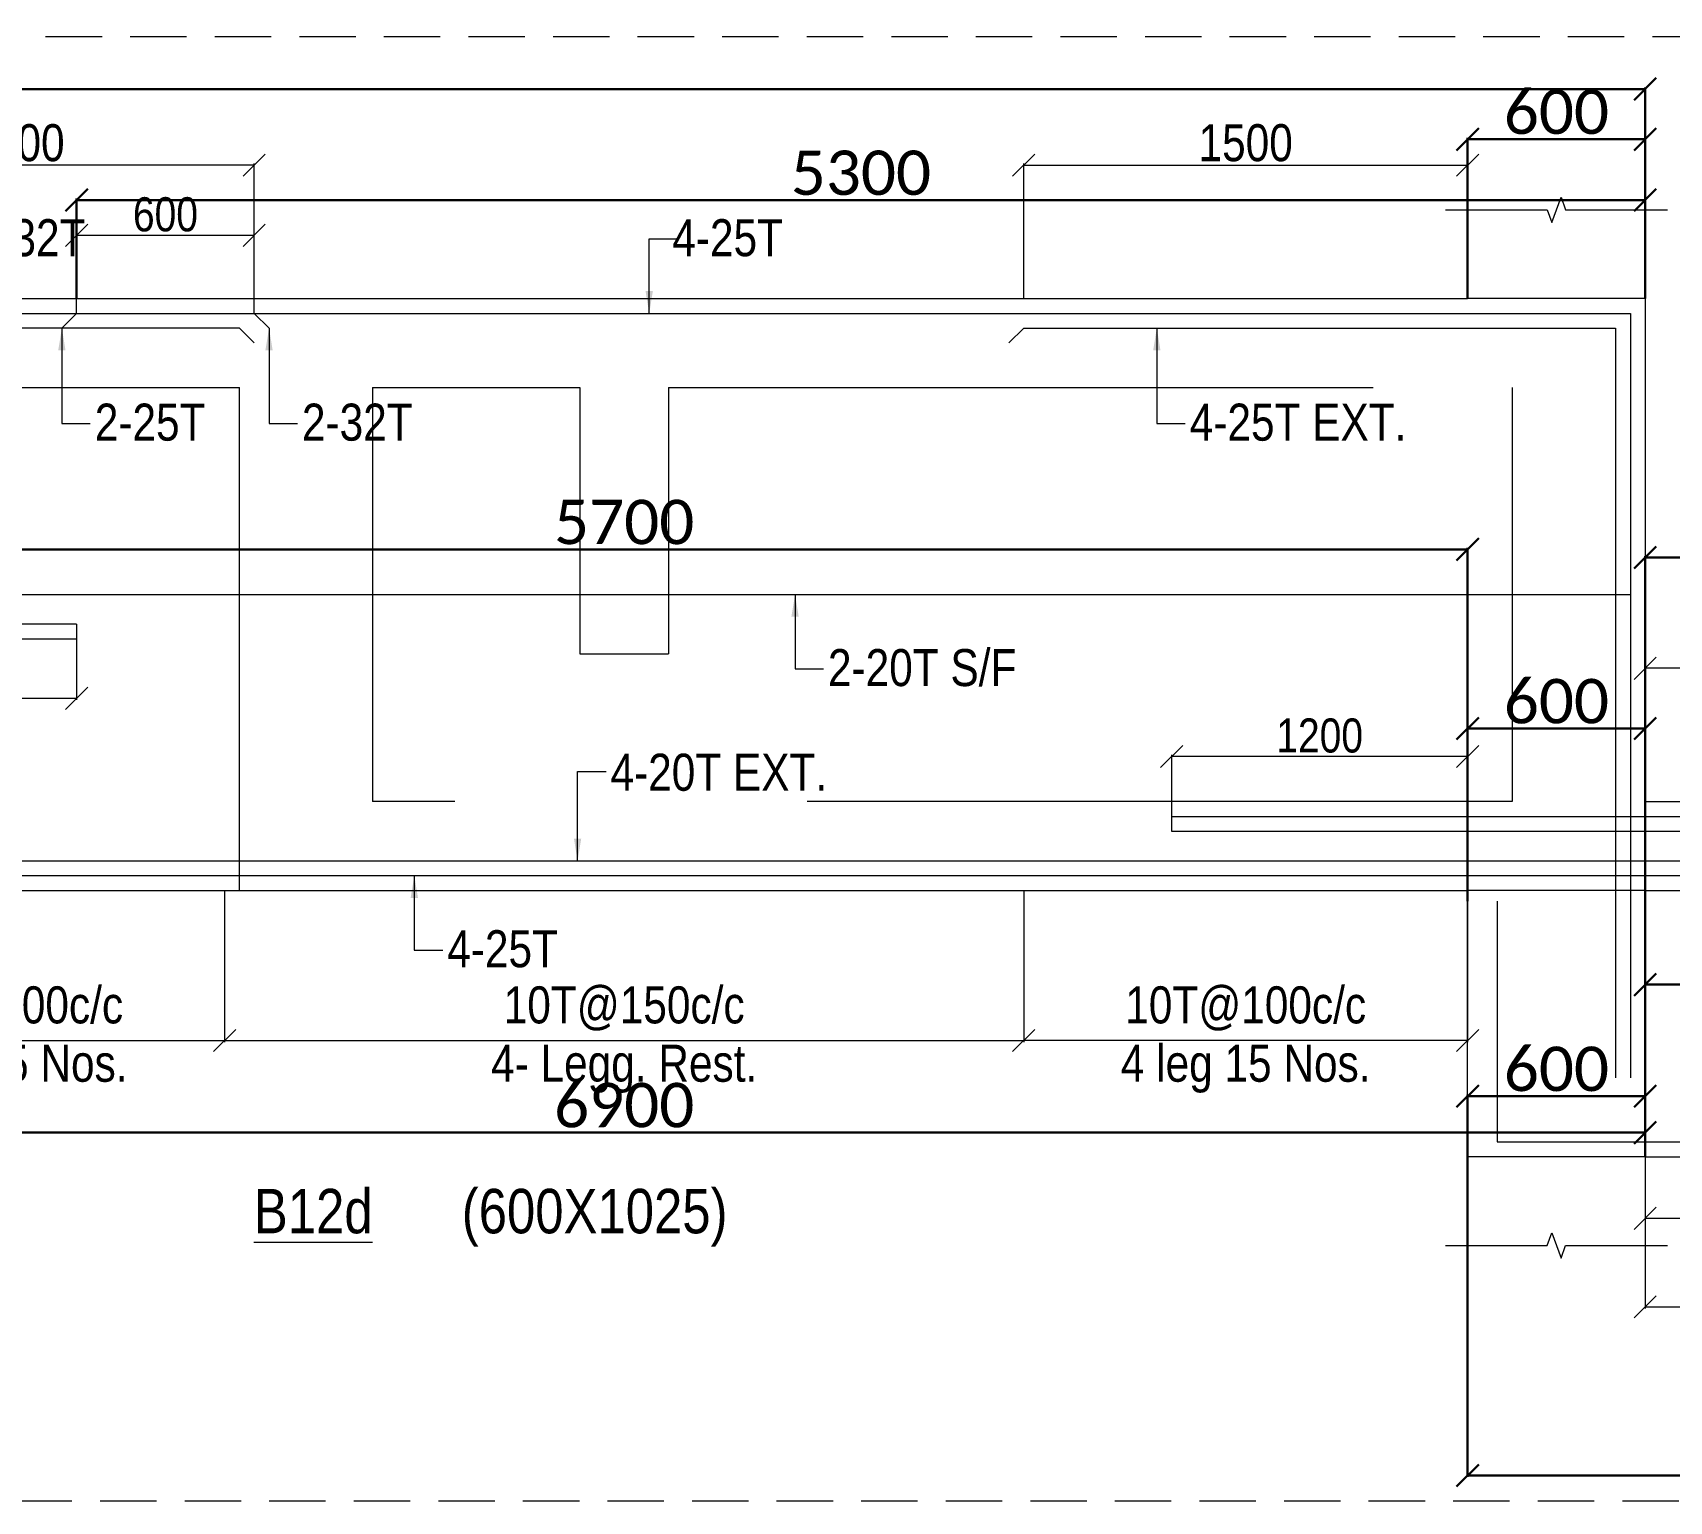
# Model space of a CAD drawing. Header units: millimetres. Extents: x 1112055 to 3390982, y -148532 to 766891.
# Drawn here: x 2948745 to 2959805, y -4607 to 5318 of the extents above; entities that cross this region are included whole.
import ezdxf
from ezdxf.enums import TextEntityAlignment as Align

# ---------------------------------------------------------------- set-up
doc = ezdxf.new("R2010")
doc.units = ezdxf.units.MM
doc.header["$PDMODE"] = 35
doc.header["$PDSIZE"] = -25
doc.linetypes.add('Hidden', pattern=[9.525, 6.35, -3.175])
for name, color, linetype, lineweight in [('B BEAM', 148, 'Continuous', 13), ('B BEAM IN LINE', 250, 'Continuous', 0), ('B STEEL', 34, 'Continuous', 15), ('B STEEL DIM', 216, 'Continuous', 13), ('B STEEL TEXT', 7, 'Continuous', 15), ('B STIRRUPS', 139, 'Continuous', 13), ('B-BEAM DOT', 251, 'Hidden', 9), ('B-BEAM NO', 215, 'Continuous', 18), ('B-COL', 1, 'Continuous', 35)]:
    doc.layers.add(name, color=color, linetype=linetype, lineweight=lineweight)
doc.styles.add('Cali', font='calibri.ttf')
doc.styles.add('SWINC', font='swissc.ttf')
doc.dimstyles.new('BHOOMI', dxfattribs={"dimtxt": 230, "dimasz": 150, "dimexe": 10, "dimexo": 0, "dimgap": 25, "dimtad": 1, "dimdec": 0, "dimzin": 0, "dimdsep": 46, "dimtxsty": 'SWINC', "dimblk": 'OBLIQUE', "dimcen": 0.09, "dimclrd": 250, "dimclre": 250, "dimclrt": 256, "dimaunit": 1, "dimadec": 3, "dimazin": 0, "dimtfac": 1, "dimtdec": 0, "dimtofl": 0, "dimtmove": 1, "dimatfit": 3, "dimfxl": 100, "dimtolj": 1, "dimtzin": 0, "dimlwd": 9, "dimlwe": 5, "dimarcsym": 0})

# ---------------------------------------------------------------- blocks, each defined once
blk = doc.blocks.new('_Oblique')
at = {"color": 0, "linetype": 'ByBlock', "lineweight": -2}
blk.add_line((-0.5, -0.5), (0.5, 0.5), dxfattribs=at)
blk = doc.blocks.new('*D6014')
at = {"layer": 'B STIRRUPS', "color": 250, "lineweight": 0, "transparency": 16777216}
for p, q in [((2950042, -479), (2950042, -1503)), ((2955442, -479), (2955442, -1503)), ((2950042, -1493), (2955442, -1493))]:
    blk.add_line(p, q, dxfattribs=at)
at = {"layer": 'Defpoints', "color": 0, "lineweight": 40, "transparency": 16777216}
for p in [(2950042, -479), (2955442, -479), (2955442, -1493)]:
    blk.add_point(p, dxfattribs=at)
at = {"layer": 'B STIRRUPS', "color": 250, "lineweight": 0, "transparency": 16777216, "xscale": 150, "yscale": 150, "zscale": 150, "rotation": 180}
blk.add_blockref('_Oblique', (2950042, -1493), dxfattribs=at)
at = {"layer": 'B STIRRUPS', "color": 250, "lineweight": 0, "transparency": 16777216, "xscale": 150, "yscale": 150, "zscale": 150}
blk.add_blockref('_Oblique', (2955442, -1493), dxfattribs=at)
at = {"layer": 'B STIRRUPS', "transparency": 16777216, "char_height": 250, "attachment_point": 5, "style": 'SWINC'}
for s, insert in [('\\A1;10T@150c/c', (2952742, -1277)), ('4- Legg. Rest.', (2952742, -1684))]:
    blk.add_mtext(s, dxfattribs=dict(at, insert=insert))
blk = doc.blocks.new('*D6015')
at = {"layer": 'B STIRRUPS', "color": 250, "lineweight": 0, "transparency": 16777216}
for p, q in [((2947042, -479), (2947042, -1503)), ((2950042, -479), (2950042, -1503)), ((2947042, -1493), (2950042, -1493))]:
    blk.add_line(p, q, dxfattribs=at)
at = {"layer": 'Defpoints', "color": 0, "lineweight": 40, "transparency": 16777216}
for p in [(2947042, -479), (2950042, -479), (2950042, -1493)]:
    blk.add_point(p, dxfattribs=at)
at = {"layer": 'B STIRRUPS', "color": 250, "lineweight": 0, "transparency": 16777216, "xscale": 150, "yscale": 150, "zscale": 150, "rotation": 180}
blk.add_blockref('_Oblique', (2947042, -1493), dxfattribs=at)
at = {"layer": 'B STIRRUPS', "color": 250, "lineweight": 0, "transparency": 16777216, "xscale": 150, "yscale": 150, "zscale": 150}
blk.add_blockref('_Oblique', (2950042, -1493), dxfattribs=at)
at = {"layer": 'B STIRRUPS', "transparency": 16777216, "char_height": 250, "attachment_point": 5, "style": 'SWINC'}
for s, insert in [('\\A1;10T@100c/c', (2948542, -1277)), ('4 leg 15 Nos.', (2948542, -1684))]:
    blk.add_mtext(s, dxfattribs=dict(at, insert=insert))
blk = doc.blocks.new('*D6016')
at = {"layer": 'B STIRRUPS', "color": 250, "lineweight": 0, "transparency": 16777216}
for p, q in [((2955442, -479), (2955442, -1503)), ((2958442, -479), (2958442, -1503)), ((2958442, -1493), (2955442, -1493))]:
    blk.add_line(p, q, dxfattribs=at)
at = {"layer": 'Defpoints', "color": 0, "lineweight": 40, "transparency": 16777216}
for p in [(2955442, -479), (2958442, -479), (2955442, -1493)]:
    blk.add_point(p, dxfattribs=at)
at = {"layer": 'B STIRRUPS', "color": 250, "lineweight": 0, "transparency": 16777216, "xscale": 150, "yscale": 150, "zscale": 150, "rotation": 180}
blk.add_blockref('_Oblique', (2955442, -1493), dxfattribs=at)
at = {"layer": 'B STIRRUPS', "color": 250, "lineweight": 0, "transparency": 16777216, "xscale": 150, "yscale": 150, "zscale": 150}
blk.add_blockref('_Oblique', (2958442, -1493), dxfattribs=at)
at = {"layer": 'B STIRRUPS', "transparency": 16777216, "char_height": 250, "attachment_point": 5, "style": 'SWINC'}
for s, insert in [('\\A1;10T@100c/c', (2956942, -1277)), ('4 leg 15 Nos.', (2956942, -1684))]:
    blk.add_mtext(s, dxfattribs=dict(at, insert=insert))
blk = doc.blocks.new('*D6030')
at = {"layer": 'B STEEL DIM', "lineweight": 5, "transparency": 16777216}
for p, q in [((2947042, 1221), (2947042, 810)), ((2949042, 1321), (2949042, 810))]:
    blk.add_line(p, q, dxfattribs=at)
at = {"layer": 'B STEEL DIM', "lineweight": 9, "transparency": 16777216}
blk.add_line((2947042, 820), (2949042, 820), dxfattribs=at)
at = {"layer": 'Defpoints', "color": 0, "lineweight": 40, "transparency": 16777216}
for p in [(2947042, 1221), (2949042, 1321), (2949042, 820)]:
    blk.add_point(p, dxfattribs=at)
at = {"layer": 'B STEEL DIM', "lineweight": 9, "transparency": 16777216, "xscale": 150, "yscale": 150, "zscale": 150, "rotation": 180}
blk.add_blockref('_Oblique', (2947042, 820), dxfattribs=at)
at = {"layer": 'B STEEL DIM', "lineweight": 9, "transparency": 16777216, "xscale": 150, "yscale": 150, "zscale": 150}
blk.add_blockref('_Oblique', (2949042, 820), dxfattribs=at)
at = {"layer": 'B STEEL DIM', "transparency": 16777216, "insert": (2948042, 960), "char_height": 230, "attachment_point": 5, "style": 'SWINC'}
blk.add_mtext('\\A1;1000', dxfattribs=at)
blk = doc.blocks.new('*D6033')
at = {"layer": 'B STEEL DIM', "lineweight": 5, "transparency": 16777216}
for p, q in [((2947042, 3521), (2947042, 4433)), ((2950242, 3521), (2950242, 4433))]:
    blk.add_line(p, q, dxfattribs=at)
at = {"layer": 'B STEEL DIM', "lineweight": 9, "transparency": 16777216}
blk.add_line((2950242, 4423), (2947042, 4423), dxfattribs=at)
at = {"layer": 'Defpoints', "color": 0, "lineweight": 40, "transparency": 16777216}
for p in [(2947042, 4423), (2947042, 3521), (2950242, 3521)]:
    blk.add_point(p, dxfattribs=at)
at = {"layer": 'B STEEL DIM', "lineweight": 9, "transparency": 16777216, "xscale": 150, "yscale": 150, "zscale": 150, "rotation": 180}
blk.add_blockref('_Oblique', (2947042, 4423), dxfattribs=at)
at = {"layer": 'B STEEL DIM', "lineweight": 9, "transparency": 16777216, "xscale": 150, "yscale": 150, "zscale": 150}
blk.add_blockref('_Oblique', (2950242, 4423), dxfattribs=at)
at = {"layer": 'B STEEL DIM', "transparency": 16777216, "insert": (2948642, 4573), "char_height": 250, "attachment_point": 5, "style": 'SWINC'}
blk.add_mtext('\\A1;1600', dxfattribs=at)
blk = doc.blocks.new('*D6034')
at = {"layer": 'B STEEL DIM', "lineweight": 5, "transparency": 16777216}
for p, q in [((2955442, 3521), (2955442, 4433)), ((2958442, 3521), (2958442, 4433))]:
    blk.add_line(p, q, dxfattribs=at)
at = {"layer": 'B STEEL DIM', "lineweight": 9, "transparency": 16777216}
blk.add_line((2955442, 4423), (2958442, 4423), dxfattribs=at)
at = {"layer": 'Defpoints', "color": 0, "lineweight": 40, "transparency": 16777216}
for p in [(2958442, 4423), (2955442, 3521), (2958442, 3521)]:
    blk.add_point(p, dxfattribs=at)
at = {"layer": 'B STEEL DIM', "lineweight": 9, "transparency": 16777216, "xscale": 150, "yscale": 150, "zscale": 150, "rotation": 180}
blk.add_blockref('_Oblique', (2955442, 4423), dxfattribs=at)
at = {"layer": 'B STEEL DIM', "lineweight": 9, "transparency": 16777216, "xscale": 150, "yscale": 150, "zscale": 150}
blk.add_blockref('_Oblique', (2958442, 4423), dxfattribs=at)
at = {"layer": 'B STEEL DIM', "transparency": 16777216, "insert": (2956942, 4573), "char_height": 250, "attachment_point": 5, "style": 'SWINC'}
blk.add_mtext('\\A1;1500', dxfattribs=at)
blk = doc.blocks.new('*D6035')
at = {"layer": 'B STEEL DIM', "lineweight": 5, "transparency": 16777216}
for p, q in [((2959642, 121), (2959642, 1033)), ((2963242, 121), (2963242, 1033))]:
    blk.add_line(p, q, dxfattribs=at)
at = {"layer": 'B STEEL DIM', "lineweight": 9, "transparency": 16777216}
blk.add_line((2963242, 1023), (2959642, 1023), dxfattribs=at)
at = {"layer": 'Defpoints', "color": 0, "lineweight": 40, "transparency": 16777216}
for p in [(2959642, 1023), (2959642, 121), (2963242, 121)]:
    blk.add_point(p, dxfattribs=at)
at = {"layer": 'B STEEL DIM', "lineweight": 9, "transparency": 16777216, "xscale": 150, "yscale": 150, "zscale": 150, "rotation": 180}
blk.add_blockref('_Oblique', (2959642, 1023), dxfattribs=at)
at = {"layer": 'B STEEL DIM', "lineweight": 9, "transparency": 16777216, "xscale": 150, "yscale": 150, "zscale": 150}
blk.add_blockref('_Oblique', (2963242, 1023), dxfattribs=at)
at = {"layer": 'B STEEL DIM', "transparency": 16777216, "insert": (2961442, 1173), "char_height": 250, "attachment_point": 5, "style": 'SWINC'}
blk.add_mtext('\\A1;1800', dxfattribs=at)
blk = doc.blocks.new('*D6037')
at = {"layer": 'B STEEL DIM', "lineweight": 5, "transparency": 16777216}
for p, q in [((2961442, -2079), (2961442, -2705)), ((2959642, -2300), (2959642, -2705))]:
    blk.add_line(p, q, dxfattribs=at)
at = {"layer": 'B STEEL DIM', "lineweight": 9, "transparency": 16777216}
blk.add_line((2961442, -2695), (2959642, -2695), dxfattribs=at)
at = {"layer": 'Defpoints', "color": 0, "lineweight": 40, "transparency": 16777216}
for p in [(2961442, -2079), (2959642, -2300), (2959642, -2695)]:
    blk.add_point(p, dxfattribs=at)
at = {"layer": 'B STEEL DIM', "lineweight": 9, "transparency": 16777216, "xscale": 150, "yscale": 150, "zscale": 150, "rotation": 180}
blk.add_blockref('_Oblique', (2959642, -2695), dxfattribs=at)
at = {"layer": 'B STEEL DIM', "lineweight": 9, "transparency": 16777216, "xscale": 150, "yscale": 150, "zscale": 150}
blk.add_blockref('_Oblique', (2961442, -2695), dxfattribs=at)
at = {"layer": 'B STEEL DIM', "transparency": 16777216, "insert": (2960542, -2545), "char_height": 250, "attachment_point": 5, "style": 'SWINC'}
blk.add_mtext('\\A1;900', dxfattribs=at)
blk = doc.blocks.new('*D6040')
at = {"layer": 'B STIRRUPS', "color": 250, "lineweight": 0, "transparency": 16777216}
for p, q in [((2959642, -2279), (2959642, -3303)), ((2962642, -2279), (2962642, -3303)), ((2959642, -3293), (2962642, -3293))]:
    blk.add_line(p, q, dxfattribs=at)
at = {"layer": 'Defpoints', "color": 0, "lineweight": 40, "transparency": 16777216}
for p in [(2959642, -2279), (2962642, -2279), (2962642, -3293)]:
    blk.add_point(p, dxfattribs=at)
at = {"layer": 'B STIRRUPS', "color": 250, "lineweight": 0, "transparency": 16777216, "xscale": 150, "yscale": 150, "zscale": 150, "rotation": 180}
blk.add_blockref('_Oblique', (2959642, -3293), dxfattribs=at)
at = {"layer": 'B STIRRUPS', "color": 250, "lineweight": 0, "transparency": 16777216, "xscale": 150, "yscale": 150, "zscale": 150}
blk.add_blockref('_Oblique', (2962642, -3293), dxfattribs=at)
at = {"layer": 'B STIRRUPS', "transparency": 16777216, "char_height": 250, "attachment_point": 5, "style": 'SWINC'}
for s, insert in [('\\A1;10T@100c/c', (2961142, -3077)), ('4 leg 15 Nos.', (2961142, -3484))]:
    blk.add_mtext(s, dxfattribs=dict(at, insert=insert))
blk = doc.blocks.new('*D6042')
at = {"layer": 'B STEEL DIM', "lineweight": 5, "transparency": 16777216}
for p, q in [((2949042, 3421), (2949042, 3959)), ((2950242, 3421), (2950242, 3959))]:
    blk.add_line(p, q, dxfattribs=at)
at = {"layer": 'B STEEL DIM', "lineweight": 9, "transparency": 16777216}
blk.add_line((2949042, 3949), (2950242, 3949), dxfattribs=at)
at = {"layer": 'Defpoints', "color": 0, "lineweight": 40, "transparency": 16777216}
for p in [(2950242, 3949), (2949042, 3421), (2950242, 3421)]:
    blk.add_point(p, dxfattribs=at)
at = {"layer": 'B STEEL DIM', "lineweight": 9, "transparency": 16777216, "xscale": 150, "yscale": 150, "zscale": 150, "rotation": 180}
blk.add_blockref('_Oblique', (2949042, 3949), dxfattribs=at)
at = {"layer": 'B STEEL DIM', "lineweight": 9, "transparency": 16777216, "xscale": 150, "yscale": 150, "zscale": 150}
blk.add_blockref('_Oblique', (2950242, 3949), dxfattribs=at)
at = {"layer": 'B STEEL DIM', "transparency": 16777216, "insert": (2949642, 4089), "char_height": 230, "attachment_point": 5, "style": 'SWINC'}
blk.add_mtext('\\A1;600', dxfattribs=at)
blk = doc.blocks.new('*D6751')
at = {"layer": 'Defpoints', "color": 3, "linetype": 'Hidden', "lineweight": 30, "ltscale": 1000, "transparency": 16777216}
for p, q in [((2959642, 121), (2959642, -2125)), ((2945842, -479), (2945842, -2125))]:
    blk.add_line(p, q, dxfattribs=at)
at = {"layer": 'Defpoints', "color": 3, "lineweight": 30, "ltscale": 1000, "transparency": 16777216}
blk.add_line((2945842, -2115), (2959642, -2115), dxfattribs=at)
at = {"layer": 'Defpoints', "color": 0, "lineweight": 40, "transparency": 16777216}
for p in [(2959642, 121), (2945842, -479), (2959642, -2115)]:
    blk.add_point(p, dxfattribs=at)
at = {"layer": 'Defpoints', "color": 3, "lineweight": 30, "transparency": 16777216, "xscale": 150, "yscale": 150, "zscale": 150, "rotation": 180}
blk.add_blockref('_Oblique', (2945842, -2115), dxfattribs=at)
at = {"layer": 'Defpoints', "color": 3, "lineweight": 30, "transparency": 16777216, "xscale": 150, "yscale": 150, "zscale": 150}
blk.add_blockref('_Oblique', (2959642, -2115), dxfattribs=at)
at = {"layer": 'Defpoints', "color": 3, "lineweight": 50, "transparency": 16777216, "insert": (2952742, -1931), "char_height": 300, "attachment_point": 5, "style": 'Cali'}
blk.add_mtext('\\A1;6900', dxfattribs=at)
blk = doc.blocks.new('*D6753')
at = {"layer": 'Defpoints', "color": 3, "linetype": 'Hidden', "lineweight": 30, "ltscale": 1000, "transparency": 16777216}
for p, q in [((2958442, -550), (2958442, 626)), ((2959642, 121), (2959642, 626))]:
    blk.add_line(p, q, dxfattribs=at)
at = {"layer": 'Defpoints', "color": 3, "lineweight": 30, "ltscale": 1000, "transparency": 16777216}
blk.add_line((2958442, 616), (2959642, 616), dxfattribs=at)
at = {"layer": 'Defpoints', "color": 0, "lineweight": 40, "transparency": 16777216}
for p in [(2959642, 616), (2959642, 121), (2958442, -550)]:
    blk.add_point(p, dxfattribs=at)
at = {"layer": 'Defpoints', "color": 3, "lineweight": 30, "transparency": 16777216, "xscale": 150, "yscale": 150, "zscale": 150, "rotation": 180}
blk.add_blockref('_Oblique', (2958442, 616), dxfattribs=at)
at = {"layer": 'Defpoints', "color": 3, "lineweight": 30, "transparency": 16777216, "xscale": 150, "yscale": 150, "zscale": 150}
blk.add_blockref('_Oblique', (2959642, 616), dxfattribs=at)
at = {"layer": 'Defpoints', "color": 3, "lineweight": 50, "transparency": 16777216, "insert": (2959042, 799), "char_height": 300, "attachment_point": 5, "style": 'Cali'}
blk.add_mtext('\\A1;600', dxfattribs=at)
blk = doc.blocks.new('*D6754')
at = {"layer": 'Defpoints', "color": 3, "linetype": 'Hidden', "lineweight": 30, "ltscale": 1000, "transparency": 16777216}
for p, q in [((2958442, 3521), (2958442, 4608)), ((2959642, 3521), (2959642, 4608))]:
    blk.add_line(p, q, dxfattribs=at)
at = {"layer": 'Defpoints', "color": 3, "lineweight": 30, "ltscale": 1000, "transparency": 16777216}
blk.add_line((2958442, 4598), (2959642, 4598), dxfattribs=at)
at = {"layer": 'Defpoints', "color": 0, "lineweight": 40, "transparency": 16777216}
for p in [(2959642, 4598), (2958442, 3521), (2959642, 3521)]:
    blk.add_point(p, dxfattribs=at)
at = {"layer": 'Defpoints', "color": 3, "lineweight": 30, "transparency": 16777216, "xscale": 150, "yscale": 150, "zscale": 150, "rotation": 180}
blk.add_blockref('_Oblique', (2958442, 4598), dxfattribs=at)
at = {"layer": 'Defpoints', "color": 3, "lineweight": 30, "transparency": 16777216, "xscale": 150, "yscale": 150, "zscale": 150}
blk.add_blockref('_Oblique', (2959642, 4598), dxfattribs=at)
at = {"layer": 'Defpoints', "color": 3, "lineweight": 50, "transparency": 16777216, "insert": (2959042, 4782), "char_height": 300, "attachment_point": 5, "style": 'Cali'}
blk.add_mtext('\\A1;600', dxfattribs=at)
blk = doc.blocks.new('*D6755')
at = {"layer": 'Defpoints', "color": 3, "linetype": 'Hidden', "lineweight": 30, "ltscale": 1000, "transparency": 16777216}
for p, q in [((2908442, 3521), (2908442, 4947)), ((2959642, 3521), (2959642, 4947))]:
    blk.add_line(p, q, dxfattribs=at)
at = {"layer": 'Defpoints', "color": 3, "lineweight": 30, "ltscale": 1000, "transparency": 16777216}
blk.add_line((2959642, 4937), (2908442, 4937), dxfattribs=at)
at = {"layer": 'Defpoints', "color": 0, "lineweight": 40, "transparency": 16777216}
for p in [(2908442, 4937), (2908442, 3521), (2959642, 3521)]:
    blk.add_point(p, dxfattribs=at)
at = {"layer": 'Defpoints', "color": 3, "lineweight": 30, "transparency": 16777216, "xscale": 150, "yscale": 150, "zscale": 150, "rotation": 180}
blk.add_blockref('_Oblique', (2908442, 4937), dxfattribs=at)
at = {"layer": 'Defpoints', "color": 3, "lineweight": 30, "transparency": 16777216, "xscale": 150, "yscale": 150, "zscale": 150}
blk.add_blockref('_Oblique', (2959642, 4937), dxfattribs=at)
at = {"layer": 'Defpoints', "color": 3, "lineweight": 50, "transparency": 16777216, "insert": (2934042, 5121), "char_height": 300, "attachment_point": 5, "style": 'Cali'}
blk.add_mtext('\\A1;25600', dxfattribs=at)
blk = doc.blocks.new('*D6762')
at = {"layer": 'Defpoints', "color": 3, "linetype": 'Hidden', "lineweight": 30, "ltscale": 1000, "transparency": 16777216}
for p, q in [((2949042, 3521), (2949042, 4197)), ((2959642, 3521), (2959642, 4197))]:
    blk.add_line(p, q, dxfattribs=at)
at = {"layer": 'Defpoints', "color": 3, "lineweight": 30, "ltscale": 1000, "transparency": 16777216}
blk.add_line((2949042, 4187), (2959642, 4187), dxfattribs=at)
at = {"layer": 'Defpoints', "color": 0, "lineweight": 40, "transparency": 16777216}
for p in [(2959642, 4187), (2949042, 3521), (2959642, 3521)]:
    blk.add_point(p, dxfattribs=at)
at = {"layer": 'Defpoints', "color": 3, "lineweight": 30, "transparency": 16777216, "xscale": 150, "yscale": 150, "zscale": 150, "rotation": 180}
blk.add_blockref('_Oblique', (2949042, 4187), dxfattribs=at)
at = {"layer": 'Defpoints', "color": 3, "lineweight": 30, "transparency": 16777216, "xscale": 150, "yscale": 150, "zscale": 150}
blk.add_blockref('_Oblique', (2959642, 4187), dxfattribs=at)
at = {"layer": 'Defpoints', "color": 3, "lineweight": 50, "transparency": 16777216, "insert": (2954342, 4370), "char_height": 300, "attachment_point": 5, "style": 'Cali'}
blk.add_mtext('\\A1;5300', dxfattribs=at)
blk = doc.blocks.new('*D6763')
at = {"layer": 'Defpoints', "color": 3, "linetype": 'Hidden', "lineweight": 30, "ltscale": 1000, "transparency": 16777216}
for p, q in [((2958442, -2279), (2958442, -4442)), ((2974642, -2279), (2974642, -4442))]:
    blk.add_line(p, q, dxfattribs=at)
at = {"layer": 'Defpoints', "color": 3, "lineweight": 30, "ltscale": 1000, "transparency": 16777216}
blk.add_line((2958442, -4432), (2974642, -4432), dxfattribs=at)
at = {"layer": 'Defpoints', "color": 0, "lineweight": 40, "transparency": 16777216}
for p in [(2958442, -2279), (2974642, -2279), (2974642, -4432)]:
    blk.add_point(p, dxfattribs=at)
at = {"layer": 'Defpoints', "color": 3, "lineweight": 30, "transparency": 16777216, "xscale": 150, "yscale": 150, "zscale": 150, "rotation": 180}
blk.add_blockref('_Oblique', (2958442, -4432), dxfattribs=at)
at = {"layer": 'Defpoints', "color": 3, "lineweight": 30, "transparency": 16777216, "xscale": 150, "yscale": 150, "zscale": 150}
blk.add_blockref('_Oblique', (2974642, -4432), dxfattribs=at)
at = {"layer": 'Defpoints', "color": 3, "lineweight": 50, "transparency": 16777216, "insert": (2966542, -4248), "char_height": 300, "attachment_point": 5, "style": 'Cali'}
blk.add_mtext('\\A1;8100', dxfattribs=at)
blk = doc.blocks.new('*D6764')
at = {"layer": 'Defpoints', "color": 3, "linetype": 'Hidden', "lineweight": 30, "ltscale": 1000, "transparency": 16777216}
for p, q in [((2959642, -2279), (2959642, -1105)), ((2973942, -2279), (2973942, -1105))]:
    blk.add_line(p, q, dxfattribs=at)
at = {"layer": 'Defpoints', "color": 3, "lineweight": 30, "ltscale": 1000, "transparency": 16777216}
blk.add_line((2959642, -1115), (2973942, -1115), dxfattribs=at)
at = {"layer": 'Defpoints', "color": 0, "lineweight": 40, "transparency": 16777216}
for p in [(2973942, -1115), (2959642, -2279), (2973942, -2279)]:
    blk.add_point(p, dxfattribs=at)
at = {"layer": 'Defpoints', "color": 3, "lineweight": 30, "transparency": 16777216, "xscale": 150, "yscale": 150, "zscale": 150, "rotation": 180}
blk.add_blockref('_Oblique', (2959642, -1115), dxfattribs=at)
at = {"layer": 'Defpoints', "color": 3, "lineweight": 30, "transparency": 16777216, "xscale": 150, "yscale": 150, "zscale": 150}
blk.add_blockref('_Oblique', (2973942, -1115), dxfattribs=at)
at = {"layer": 'Defpoints', "color": 3, "lineweight": 50, "transparency": 16777216, "insert": (2966792, -931), "char_height": 300, "attachment_point": 5, "style": 'Cali'}
blk.add_mtext('\\A1;7150', dxfattribs=at)
blk = doc.blocks.new('*D6766')
at = {"layer": 'Defpoints', "color": 3, "linetype": 'Hidden', "lineweight": 30, "ltscale": 1000, "transparency": 16777216}
for p, q in [((2958442, -2279), (2958442, -1859)), ((2959642, -2279), (2959642, -1859))]:
    blk.add_line(p, q, dxfattribs=at)
at = {"layer": 'Defpoints', "color": 3, "lineweight": 30, "ltscale": 1000, "transparency": 16777216}
blk.add_line((2959642, -1869), (2958442, -1869), dxfattribs=at)
at = {"layer": 'Defpoints', "color": 0, "lineweight": 40, "transparency": 16777216}
for p in [(2958442, -1869), (2958442, -2279), (2959642, -2279)]:
    blk.add_point(p, dxfattribs=at)
at = {"layer": 'Defpoints', "color": 3, "lineweight": 30, "transparency": 16777216, "xscale": 150, "yscale": 150, "zscale": 150, "rotation": 180}
blk.add_blockref('_Oblique', (2958442, -1869), dxfattribs=at)
at = {"layer": 'Defpoints', "color": 3, "lineweight": 30, "transparency": 16777216, "xscale": 150, "yscale": 150, "zscale": 150}
blk.add_blockref('_Oblique', (2959642, -1869), dxfattribs=at)
at = {"layer": 'Defpoints', "color": 3, "lineweight": 50, "transparency": 16777216, "insert": (2959042, -1686), "char_height": 300, "attachment_point": 5, "style": 'Cali'}
blk.add_mtext('\\A1;600', dxfattribs=at)
blk = doc.blocks.new('*D6769')
at = {"layer": 'Defpoints', "color": 3, "linetype": 'Hidden', "lineweight": 30, "ltscale": 1000, "transparency": 16777216}
for p, q in [((2959642, 121), (2959642, 1781)), ((2974642, 121), (2974642, 1781))]:
    blk.add_line(p, q, dxfattribs=at)
at = {"layer": 'Defpoints', "color": 3, "lineweight": 30, "ltscale": 1000, "transparency": 16777216}
blk.add_line((2959642, 1771), (2974642, 1771), dxfattribs=at)
at = {"layer": 'Defpoints', "color": 0, "lineweight": 40, "transparency": 16777216}
for p in [(2974642, 1771), (2959642, 121), (2974642, 121)]:
    blk.add_point(p, dxfattribs=at)
at = {"layer": 'Defpoints', "color": 3, "lineweight": 30, "transparency": 16777216, "xscale": 150, "yscale": 150, "zscale": 150, "rotation": 180}
blk.add_blockref('_Oblique', (2959642, 1771), dxfattribs=at)
at = {"layer": 'Defpoints', "color": 3, "lineweight": 30, "transparency": 16777216, "xscale": 150, "yscale": 150, "zscale": 150}
blk.add_blockref('_Oblique', (2974642, 1771), dxfattribs=at)
at = {"layer": 'Defpoints', "color": 3, "lineweight": 50, "transparency": 16777216, "insert": (2967142, 1954), "char_height": 300, "attachment_point": 5, "style": 'Cali'}
blk.add_mtext('\\A1;7500', dxfattribs=at)
blk = doc.blocks.new('*D6770')
at = {"layer": 'B STEEL DIM', "lineweight": 5, "transparency": 16777216}
for p, q in [((2956442, -79), (2956442, 437)), ((2958442, -479), (2958442, 437))]:
    blk.add_line(p, q, dxfattribs=at)
at = {"layer": 'B STEEL DIM', "lineweight": 9, "transparency": 16777216}
blk.add_line((2958442, 427), (2956442, 427), dxfattribs=at)
at = {"layer": 'Defpoints', "color": 0, "lineweight": 40, "transparency": 16777216}
for p in [(2956442, 427), (2956442, -79), (2958442, -479)]:
    blk.add_point(p, dxfattribs=at)
at = {"layer": 'B STEEL DIM', "lineweight": 9, "transparency": 16777216, "xscale": 150, "yscale": 150, "zscale": 150, "rotation": 180}
blk.add_blockref('_Oblique', (2956442, 427), dxfattribs=at)
at = {"layer": 'B STEEL DIM', "lineweight": 9, "transparency": 16777216, "xscale": 150, "yscale": 150, "zscale": 150}
blk.add_blockref('_Oblique', (2958442, 427), dxfattribs=at)
at = {"layer": 'B STEEL DIM', "transparency": 16777216, "insert": (2957442, 567), "char_height": 230, "attachment_point": 5, "style": 'SWINC'}
blk.add_mtext('\\A1;1200', dxfattribs=at)
blk = doc.blocks.new('*D6363')
at = {"layer": 'Defpoints', "color": 3, "linetype": 'Hidden', "lineweight": 30, "ltscale": 1000, "transparency": 16777216}
for p, q in [((2947042, -550), (2947042, 1836)), ((2958442, -550), (2958442, 1836))]:
    blk.add_line(p, q, dxfattribs=at)
at = {"layer": 'Defpoints', "color": 3, "lineweight": 30, "ltscale": 1000, "transparency": 16777216}
blk.add_line((2958442, 1826), (2947042, 1826), dxfattribs=at)
at = {"layer": 'Defpoints', "color": 0, "lineweight": 40, "transparency": 16777216}
for p in [(2947042, 1826), (2947042, -550), (2958442, -550)]:
    blk.add_point(p, dxfattribs=at)
at = {"layer": 'Defpoints', "color": 3, "lineweight": 30, "transparency": 16777216, "xscale": 150, "yscale": 150, "zscale": 150, "rotation": 180}
blk.add_blockref('_Oblique', (2947042, 1826), dxfattribs=at)
at = {"layer": 'Defpoints', "color": 3, "lineweight": 30, "transparency": 16777216, "xscale": 150, "yscale": 150, "zscale": 150}
blk.add_blockref('_Oblique', (2958442, 1826), dxfattribs=at)
at = {"layer": 'Defpoints', "color": 3, "lineweight": 50, "transparency": 16777216, "insert": (2952742, 2010), "char_height": 300, "attachment_point": 5, "style": 'Cali'}
blk.add_mtext('\\A1;5700', dxfattribs=at)

msp = doc.modelspace()

# ---------------------------------------------------------------- linework, layer by layer
at = {"layer": 'B BEAM', "ltscale": 25}
for p, q in [((2947042, 3521.4, 0), (2958441.8, 3521.4, 0)), ((2959641.8, 3521.4, 0), (2959641.8, 3521.4, 0)), ((2959641.8, 3521.4, 0), (2959641.8, 121.4, 0)), ((2959641.8, 1121.4, 0), (2959641.8, 1121.4, 0)), ((2959641.8, 121.4, 0), (2973942, 121.4, 0)), ((2947042, -478.6, 0), (2958441.8, -478.6, 0)), ((2958441.8, -2278.6, 0), (2958441.8, -478.6, 0)), ((2959641.8, -2278.6, 0), (2973942, -2278.6, 0))]:
    msp.add_line(p, q, dxfattribs=at)
at = {"layer": 'B BEAM IN LINE', "color": 250, "linetype": 'Hidden', "lineweight": 0, "ltscale": 60, "elevation": 0}
msp.add_lwpolyline([(2906541.5, -2053), (2906541.5, 5291.7), (2976442, 5291.7), (2976442, -4606.6), (2944366.5, -4606.6), (2944358.9, -2053)], close=True, dxfattribs=at)
at = {"layer": 'B STEEL', "color": 34, "lineweight": 9, "ltscale": 25}
for p, q in [((2908542, 3421.4, 0), (2959541.8, 3421.4, 0)), ((2950142, 3321.4, 0), (2942442, 3321.4, 0)), ((2949042, 3421.4, 0), (2948942, 3321.4, 0)), ((2950142, 3321.4, 0), (2950242, 3221.4, 0)), ((2950242, 3421.4, 0), (2950342, 3321.4, 0)), ((2955441.8, 3321.4, 0), (2955341.8, 3221.4, 0)), ((2955441.8, 3321.4, 0), (2959441.8, 3321.4, 0)), ((2959441.8, 3321.4, 0), (2959441.8, -1744.2, 0)), ((2959541.8, 3421.4, 0), (2959541.8, -1744.2, 0)), ((2945893.6, 1521.4, 0), (2959541.8, 1521.4, 0)), ((2908642, 1221.4, 0), (2949042, 1221.4, 0)), ((2949042, 1321.4, 0), (2942442, 1321.4, 0)), ((2956441.8, 21.4, 0), (2974542, 21.4, 0)), ((2956441.8, -78.6, 0), (2963241.8, -78.6, 0)), ((2946242, -278.6, 0), (2962863.3, -278.6, 0)), ((2946042, -378.6, 0), (2962863.3, -378.6, 0)), ((2958641.8, -550.2, 0), (2958641.8, -2178.6, 0)), ((2958641.8, -2178.6, 0), (2974442, -2178.6, 0))]:
    msp.add_line(p, q, dxfattribs=at)
at = {"layer": 'B-BEAM DOT', "linetype": 'Hidden', "ltscale": 750}
for p, q in [((2959641.8, 3521.4, 0), (2958441.8, 3521.4, 0)), ((2946442, 2921.4, 0), (2950142, 2921.4, 0)), ((2950142, -478.6, 0), (2950142, 2921.4, 0)), ((2951041.9, 2921.4, 0), (2952441.9, 2921.4, 0)), ((2951041.9, 2921.4, 0), (2951041.9, 121.4, 0)), ((2952441.9, 2921.4, 0), (2952441.9, 1121.4, 0)), ((2953041.9, 2921.4, 0), (2958742, 2921.4, 0)), ((2953041.9, 2921.4, 0), (2953041.9, 1121.4, 0)), ((2958742, 2921.4, 0), (2958742, 121.4, 0)), ((2952441.9, 1121.4, 0), (2953041.9, 1121.4, 0)), ((2958742, 121.4, 0), (2951041.9, 121.4, 0)), ((2959641.8, -478.6, 0), (2958441.8, -478.6, 0)), ((2959641.8, -478.6, 0), (2960641.9, -478.6, 0)), ((2959641.8, -2278.6, 0), (2958441.8, -2278.6, 0))]:
    msp.add_line(p, q, dxfattribs=at)
at = {"layer": 'B-COL', "lineweight": 15, "ltscale": 25}
for p, q in [((2958441.8, 3521.4, 0), (2958441.8, 4121.4, 0)), ((2959641.8, 3521.4, 0), (2959641.8, 4121.4, 0)), ((2958441.8, -2278.6, 0), (2958441.8, -2878.6, 0)), ((2959641.8, -2278.6, 0), (2959641.8, -2878.6, 0))]:
    msp.add_line(p, q, dxfattribs=at)
at = {"layer": 'B-COL', "lineweight": 15, "ltscale": 25, "elevation": 0}
for points in [[(2958291.8, 4121.4), (2958979.3, 4121.4), (2959010.5, 4035.5), (2959073, 4207.2), (2959104.3, 4121.4), (2959791.8, 4121.4)], [(2958291.8, -2878.6), (2958979.3, -2878.6), (2959010.5, -2792.8), (2959073, -2964.5), (2959104.3, -2878.6), (2959791.8, -2878.6)]]:
    msp.add_lwpolyline(points, dxfattribs=at)

# ---------------------------------------------------------------- texts
at = {"layer": 'B STEEL TEXT', "style": 'SWINC'}
for s, p in [('2-25T+2-32T', (2947438, 3807.8, 0)), ('4-25T', (2953067.3, 3807.8, 0)), ('2-25T', (2949164.5, 2561.1, 0)), ('2-32T', (2950564.5, 2561.1, 0)), ('4-25T EXT.', (2956564, 2561.1, 0)), ('2-20T S/F', (2954119.2, 902.5, 0)), ('4-20T EXT.', (2952649.6, 195.4, 0)), ('4-25T', (2951546.3, -997.5, 0))]:
    msp.add_text(s, height=250, dxfattribs=at).set_placement(p)
at = {"layer": 'B-BEAM NO', "ltscale": 25, "style": 'SWINC'}
for s, p in [('%%UB12d', (2950640.7, -2795.6, 0)), ('(600X1025)', (2952542.4, -2795.6, 0))]:
    msp.add_text(s, height=300, dxfattribs=at).set_placement(p, align=Align.CENTER)

# ---------------------------------------------------------------- dimensions: what is measured, and where the dimension line sits
at = {"layer": 'B STEEL DIM'}
for base, p1, p2, override, picture, middle in [((2947042, 4423.2, 0), (2950242, 3521.4, 0), (2947042, 3521.4, 0), {"dimscale": 1, "dimtxt": 250, "dimlfac": 0.5, "dimtxsty": 'SWINC', "dimblk1": 'Oblique', "dimblk2": 'Oblique', "dimsah": 1, "dimclrd": 256, "dimclre": 256, "dimclrt": 256}, '*D6033', (2948642, 4573.2, 0)), ((2950242, 3949.2, 0), (2949042, 3421.4, 0), (2950242, 3421.4, 0), {"dimlfac": 0.5, "dimblk1": 'Oblique', "dimblk2": 'Oblique', "dimsah": 1, "dimclrd": 256, "dimclre": 256}, '*D6042', (2949642, 4089.2, 0)), ((2959641.8, 1023.2, 0), (2963241.8, 121.4, 0), (2959641.8, 121.4, 0), {"dimscale": 1, "dimtxt": 250, "dimlfac": 0.5, "dimtxsty": 'SWINC', "dimblk1": 'Oblique', "dimblk2": 'Oblique', "dimsah": 1, "dimclrd": 256, "dimclre": 256, "dimclrt": 256}, '*D6035', (2961441.8, 1173.2, 0)), ((2949042, 819.5, 0), (2947042, 1221.4, 0), (2949042, 1321.4, 0), {"dimlfac": 0.5, "dimblk1": 'Oblique', "dimblk2": 'Oblique', "dimsah": 1, "dimclrd": 256, "dimclre": 256}, '*D6030', (2948042, 959.5, 0)), ((2959641.8, -2695, 0), (2961441.8, -2078.6, 0), (2959641.8, -2300.2, 0), {"dimscale": 1, "dimtxt": 250, "dimlfac": 0.5, "dimtxsty": 'SWINC', "dimblk1": 'Oblique', "dimblk2": 'Oblique', "dimsah": 1, "dimclrd": 256, "dimclre": 256, "dimclrt": 256}, '*D6037', (2960541.8, -2545, 0))]:
    dim = msp.add_linear_dim(base=base, p1=p1, p2=p2, dimstyle='BHOOMI', override=override, dxfattribs=at)
    dim.commit()
    dim.dimension.update_dxf_attribs({"geometry": picture, "text_midpoint": middle})
dim = msp.add_linear_dim(base=(2958441.8, 4423.2, 0), p1=(2955441.8, 3521.4, 0), p2=(2958441.8, 3521.4, 0), angle=180, dimstyle='BHOOMI', override={"dimscale": 1, "dimtxt": 250, "dimlfac": 0.5, "dimtxsty": 'SWINC', "dimblk1": 'Oblique', "dimblk2": 'Oblique', "dimsah": 1, "dimclrd": 256, "dimclre": 256, "dimclrt": 256}, dxfattribs=at)
dim.commit()
dim.dimension.update_dxf_attribs({"geometry": '*D6034', "text_midpoint": (2956941.8, 4573.2, 0)})
dim = msp.add_linear_dim(base=(2956441.8, 426.8), p1=(2958441.8, -478.6, 0), p2=(2956441.8, -78.6, 0), text='1200', dimstyle='BHOOMI', override={"dimlfac": 0.5, "dimtxsty": 'SWINC', "dimblk1": 'Oblique', "dimblk2": 'Oblique', "dimsah": 1, "dimclrd": 256, "dimclre": 256}, dxfattribs=at)
dim.commit()
dim.dimension.update_dxf_attribs({"geometry": '*D6770', "text_midpoint": (2957441.8, 566.8)})
at = {"layer": 'B STIRRUPS'}
for base, p1, p2, text, picture, middle in [((2950042, -1492.6), (2947042, -478.6, 0), (2950042, -478.6, 0), '10T@100c/c\\X4 leg 15 Nos. ', '*D6015', (2948542, -1492.6)), ((2955441.8, -1492.6), (2950042, -478.6), (2955441.8, -478.6, 0), '10T@150c/c\\X4- Legg. Rest. ', '*D6014', (2952741.9, -1492.6)), ((2962641.8, -3292.6), (2959641.8, -2278.6, 0), (2962641.8, -2278.6, 0), '10T@100c/c\\X4 leg 15 Nos. ', '*D6040', (2961141.8, -3292.6))]:
    dim = msp.add_linear_dim(base=base, p1=p1, p2=p2, angle=180, text=text, dimstyle='BHOOMI', override={"dimscale": 1, "dimtxt": 250, "dimgap": 25, "dimlfac": 0.5, "dimtxsty": 'SWINC', "dimblk1": 'Oblique', "dimblk2": 'Oblique', "dimsah": 1, "dimlwd": 0, "dimlwe": 0}, dxfattribs=at)
    dim.commit()
    dim.dimension.update_dxf_attribs({"geometry": picture, "text_midpoint": middle})
dim = msp.add_linear_dim(base=(2955441.8, -1492.6), p1=(2958441.8, -478.6, 0), p2=(2955441.8, -478.6, 0), text='10T@100c/c\\X4 leg 15 Nos. ', dimstyle='BHOOMI', override={"dimscale": 1, "dimtxt": 250, "dimgap": 25, "dimlfac": 0.5, "dimtxsty": 'SWINC', "dimblk1": 'Oblique', "dimblk2": 'Oblique', "dimsah": 1, "dimlwd": 0, "dimlwe": 0}, dxfattribs=at)
dim.commit()
dim.dimension.update_dxf_attribs({"geometry": '*D6016', "text_midpoint": (2956941.8, -1492.6)})
at = {"layer": 'Defpoints', "color": 3, "lineweight": 50, "ltscale": 1000}
for base, p1, p2, picture, middle in [((2908442, 4937.3), (2959641.8, 3521.4, 0), (2908442, 3521.4, 0), '*D6755', (2934041.9, 5121)), ((2959641.8, 4598.1), (2958441.8, 3521.4, 0), (2959641.8, 3521.4, 0), '*D6754', (2959041.8, 4781.8)), ((2959641.8, 4186.5), (2949042, 3521.4, 0), (2959641.8, 3521.4, 0), '*D6762', (2954341.9, 4370.2)), ((2947042, 1826), (2958441.8, -550.2), (2947042, -550.2), '*D6363', (2952741.9, 2009.7)), ((2974642, 1770.5), (2959641.8, 121.4, 0), (2974642, 121.4, 0), '*D6769', (2967141.9, 1954.2)), ((2959641.8, 615.5), (2958441.8, -550.2, 0), (2959641.8, 121.4, 0), '*D6753', (2959041.8, 799.2)), ((2959641.8, -2115), (2945842, -478.6, 0), (2959641.8, 121.4, 0), '*D6751', (2952741.9, -1931.3)), ((2973942, -1114.6), (2959641.8, -2278.6, 0), (2973942, -2278.6, 0), '*D6764', (2966791.9, -930.9)), ((2958441.8, -1869.3), (2959641.8, -2278.6, 0), (2958441.8, -2278.6, 0), '*D6766', (2959041.8, -1685.6)), ((2974642, -4431.6), (2958441.8, -2278.6, 0), (2974642, -2278.6, 0), '*D6763', (2966541.9, -4247.9))]:
    dim = msp.add_linear_dim(base=base, p1=p1, p2=p2, dimstyle='BHOOMI', override={"dimtxt": 300, "dimgap": 30, "dimlfac": 0.5, "dimtxsty": 'Cali', "dimblk1": 'Oblique', "dimblk2": 'Oblique', "dimsah": 1, "dimclrd": 3, "dimclre": 3, "dimclrt": 3, "dimlwd": 30, "dimlwe": 30}, dxfattribs=at)
    dim.commit()
    dim.dimension.update_dxf_attribs({"geometry": picture, "text_midpoint": middle})

# ---------------------------------------------------------------- leaders
at = {"layer": 'B STEEL TEXT'}
for points in [[(2952911.2, 3421.4, 0), (2952911.2, 3923.9, 0), (2953103.4, 3923.9, 0)], [(2948942, 3321.4, 0), (2948942, 2677.4, 0), (2949134.2, 2677.4, 0)], [(2950342, 3321.4, 0), (2950342, 2677.4, 0), (2950534.2, 2677.4, 0)], [(2956341.5, 3321.4, 0), (2956341.5, 2677.4, 0), (2956533.7, 2677.4, 0)], [(2953896.7, 1521.4, 0), (2953896.7, 1018.8, 0), (2954089, 1018.8, 0)], [(2952427.1, -278.6, 0), (2952427.1, 326.1, 0), (2952619.4, 326.1, 0)], [(2951323.8, -378.6, 0), (2951323.8, -881.2, 0), (2951516, -881.2, 0)]]:
    msp.add_leader(points, dimstyle='BHOOMI', override={"dimtad": 0, "dimclrd": 256, "dimlwd": 0}, dxfattribs=at)

doc.saveas('drawing.dxf')
